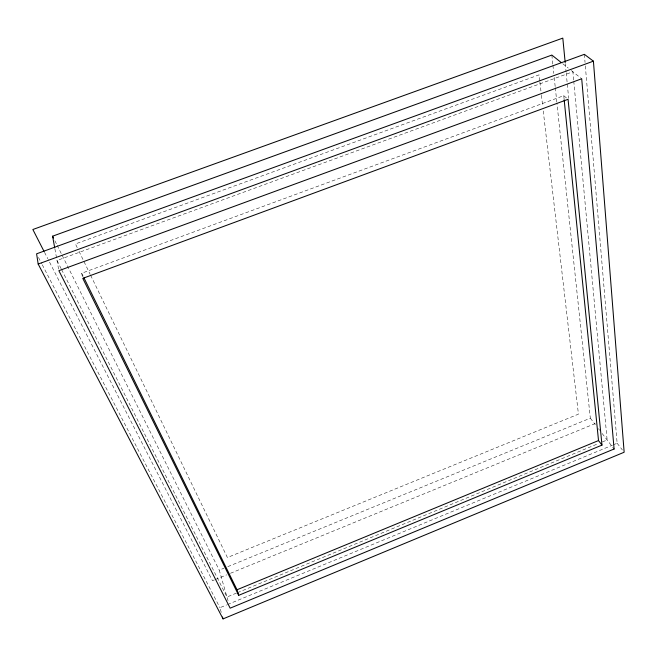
<?xml version="1.0" encoding="UTF-8"?>
<svg xmlns="http://www.w3.org/2000/svg" width="657" height="657" viewBox="0 0 657 657"><rect width="100%" height="100%" fill="white"/><g stroke="black" fill="none" stroke-linecap="round" stroke-linejoin="round"><path stroke-width="0.49" stroke-dasharray="3.29 2.46" d="M236.446 593.107L226.969 597.024L61.627 269.625M237.399 592.713L598.601 443.5M602.395 441.931L607.134 439.976L573.84 81.969M221.237 612.357L219.939 607.692L226.575 604.941M227.527 604.547L612.398 445.2M613.351 444.814L617.137 443.237L585.141 63.532M214.354 579.909L212.457 580.689L48.248 259.614M215.299 579.523L226.681 574.85M230.467 573.29L595.472 423.469M228.036 600.736L219.257 570.153L224.004 568.206M227.798 566.654L590.331 418.18L556.922 103.009M82.421 276.663L81.69 273.238L563.763 95.676L567.352 98.706M562.753 63.729L568.215 68.057M571.327 70.537L581.708 78.774M617.137 443.237L622.401 449.988M590.331 418.18L595.308 424.636M598.42 428.676L599.669 430.286M602.157 433.521L614.09 449.002M38.484 257.454L41.777 263.827M42.253 264.738L219.939 607.692M44.512 252.313L47.78 258.702M61.167 268.713L57.011 260.476L572.888 71.769L573.742 80.951M54.884 240.782L56.716 244.445M57.167 245.365L61.75 254.538M62.21 255.458L219.257 570.153M81.69 273.238L83.496 276.917M77.23 247.615L75.44 243.928L539.068 74.865L539.775 80.975M79.012 251.303L90.19 274.363M90.633 275.283L227.404 557.53L578.439 414.156L543.199 110.524M54.884 248.822L58.695 269.764M539.89 81.994L541.311 94.222M541.425 95.24L542.731 106.45M551.847 55.073L552.816 64.255M552.923 65.273L553.794 73.428M554.221 77.51L555.198 86.691M555.305 87.71L556.816 101.991M563.763 95.676L564.174 99.757M565.283 63.598L566.079 71.753M566.186 72.779L568.666 98.271M584.369 54.342L585.05 62.514"/><path stroke-width="0.99" d="M223.052 618.894L624.15 452.238L593.411 61.158L584.369 54.342L36.595 253.816L38.172 264.048L223.052 618.894L222.534 617.03M238.696 595.332L82.782 278.371L568.075 99.306L601.984 445.118L238.696 595.332L237.029 589.756L598.519 440.56L564.174 99.757M38.172 264.048L593.411 61.158M54.712 247.853L52.593 236.192L551.847 55.073L561.193 62.497M598.519 440.56L601.984 445.118M44.044 251.401L32.85 229.507L562.803 38.106L565.184 62.579M52.593 236.192L53.504 238.023M83.948 277.837L237.029 589.756M614.09 449.002L230.164 608.177L58.867 270.692L581.708 78.774L614.09 449.002"/></g></svg>
